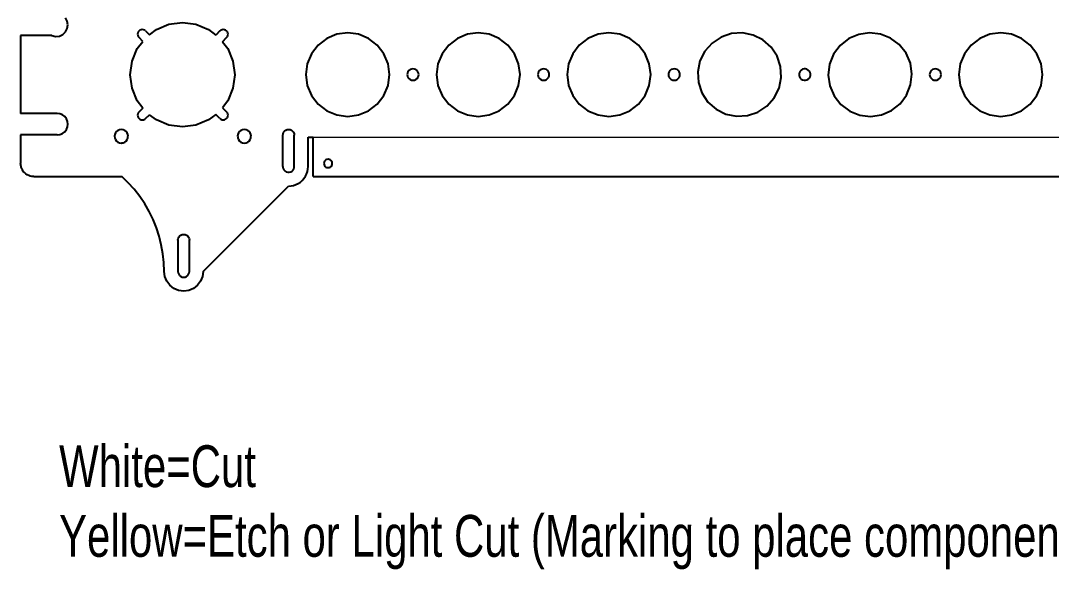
# Model space of a CAD drawing. Header units: millimetres. Extents: x 116 to 1576, y -45 to 457.
# Drawn here: x 116.4 to 511, y -45 to 165 of the extents above; entities that cross this region are included whole.
import ezdxf

# ---------------------------------------------------------------- set-up
doc = ezdxf.new("R2010")
doc.units = ezdxf.units.MM
doc.layers.get('0').update_dxf_attribs({"linetype": 'CONTINUOUS', "lineweight": 0})
doc.layers.add('X Rail1', color=7, linetype='ByLayer')
doc.styles.get("Standard").update_dxf_attribs({"font": 'txt', "width": 0.75})

msp = doc.modelspace()

# ---------------------------------------------------------------- linework, layer by layer
at = {"color": 2}
msp.add_line((228.4, 120.35), (1539.37, 120.35), dxfattribs=at)
at = {"layer": 'X Rail1'}
for p, q in [((134.23, 164.77), (133.56, 166.04)), ((133.56, 160.66), (134.23, 161.93)), ((134.47, 163.35), (134.23, 164.77)), ((134.23, 161.93), (134.47, 163.35)), ((168.33, 161.61), (173.15, 163.61)), ((173.15, 163.61), (178.33, 164.29)), ((178.33, 164.29), (183.5, 163.61)), ((183.5, 163.61), (188.33, 161.61)), ((128.37, 159.25), (116.37, 159.25)), ((116.37, 159.25), (116.37, 129.45)), ((128.37, 159.25), (129.77, 158.93)), ((129.77, 158.93), (131.2, 159.07)), ((131.2, 159.07), (132.51, 159.67)), ((132.51, 159.67), (133.56, 160.66)), ((161.22, 160.25), (161.16, 159.79)), ((161.16, 159.79), (161.22, 159.32)), ((161.4, 160.69), (161.22, 160.25)), ((161.22, 159.32), (161.4, 158.89)), ((161.69, 161.06), (161.4, 160.69)), ((161.4, 158.89), (161.69, 158.51)), ((162.06, 161.35), (161.69, 161.06)), ((163.14, 157.06), (161.69, 158.51)), ((162.49, 161.53), (162.06, 161.35)), ((162.96, 161.59), (162.49, 161.53)), ((163.43, 161.53), (162.96, 161.59)), ((163.86, 161.35), (163.43, 161.53)), ((164.23, 161.06), (163.86, 161.35)), ((164.23, 161.06), (165.69, 159.59)), ((165.69, 159.59), (168.33, 161.61)), ((188.33, 161.61), (191.1, 159.48)), ((192.69, 161.06), (191.1, 159.48)), ((193.06, 161.35), (192.69, 161.06)), ((193.49, 161.53), (193.06, 161.35)), ((193.96, 161.59), (193.49, 161.53)), ((193.63, 156.92), (195.23, 158.51)), ((194.43, 161.53), (193.96, 161.59)), ((194.86, 161.35), (194.43, 161.53)), ((195.23, 161.06), (194.86, 161.35)), ((195.52, 160.69), (195.23, 161.06)), ((195.23, 158.51), (195.52, 158.89)), ((195.7, 160.25), (195.52, 160.69)), ((195.52, 158.89), (195.7, 159.32)), ((195.76, 159.79), (195.7, 160.25)), ((195.7, 159.32), (195.76, 159.79)), ((233.57, 158.2), (230.25, 155.66)), ((237.43, 159.8), (233.57, 158.2)), ((241.57, 160.35), (237.43, 159.8)), ((245.71, 159.8), (241.57, 160.35)), ((249.57, 158.2), (245.71, 159.8)), ((252.88, 155.66), (249.57, 158.2)), ((283.57, 158.2), (280.25, 155.66)), ((287.43, 159.8), (283.57, 158.2)), ((291.57, 160.35), (287.43, 159.8)), ((295.71, 159.8), (291.57, 160.35)), ((299.57, 158.2), (295.71, 159.8)), ((302.88, 155.66), (299.57, 158.2)), ((333.57, 158.2), (330.25, 155.66)), ((337.43, 159.8), (333.57, 158.2)), ((341.57, 160.35), (337.43, 159.8)), ((345.71, 159.8), (341.57, 160.35)), ((349.57, 158.2), (345.71, 159.8)), ((352.88, 155.66), (349.57, 158.2)), ((384.55, 158.73), (381.07, 156.42)), ((388.51, 160.05), (384.55, 158.73)), ((392.68, 160.31), (388.51, 160.05)), ((396.77, 159.48), (392.68, 160.31)), ((400.51, 157.61), (396.77, 159.48)), ((433.39, 158.1), (430.11, 155.51)), ((437.23, 159.75), (433.39, 158.1)), ((441.36, 160.35), (437.23, 159.75)), ((445.51, 159.85), (441.36, 160.35)), ((449.39, 158.31), (445.51, 159.85)), ((452.73, 155.81), (449.39, 158.31)), ((483.57, 158.2), (480.25, 155.66)), ((487.43, 159.8), (483.57, 158.2)), ((491.57, 160.35), (487.43, 159.8)), ((495.71, 159.8), (491.57, 160.35)), ((499.57, 158.2), (495.71, 159.8)), ((502.88, 155.66), (499.57, 158.2)), ((159.01, 149.46), (161.01, 154.29)), ((161.01, 154.29), (163.14, 157.06)), ((193.63, 156.92), (195.65, 154.29)), ((195.65, 154.29), (197.65, 149.46)), ((230.25, 155.66), (227.71, 152.35)), ((255.42, 152.35), (252.88, 155.66)), ((280.25, 155.66), (277.71, 152.35)), ((305.42, 152.35), (302.88, 155.66)), ((330.25, 155.66), (327.71, 152.35)), ((355.42, 152.35), (352.88, 155.66)), ((381.07, 156.42), (378.3, 153.29)), ((403.64, 154.85), (400.51, 157.61)), ((405.95, 151.36), (403.64, 154.85)), ((430.11, 155.51), (427.61, 152.17)), ((455.32, 152.52), (452.73, 155.81)), ((480.25, 155.66), (477.71, 152.35)), ((505.42, 152.35), (502.88, 155.66)), ((227.71, 152.35), (226.11, 148.49)), ((257.02, 148.49), (255.42, 152.35)), ((277.71, 152.35), (276.11, 148.49)), ((307.02, 148.49), (305.42, 152.35)), ((327.71, 152.35), (326.11, 148.49)), ((357.02, 148.49), (355.42, 152.35)), ((378.3, 153.29), (376.44, 149.55)), ((407.27, 147.4), (405.95, 151.36)), ((427.61, 152.17), (426.06, 148.29)), ((456.97, 148.69), (455.32, 152.52)), ((477.71, 152.35), (476.11, 148.49)), ((507.02, 148.49), (505.42, 152.35)), ((158.33, 144.29), (159.01, 149.46)), ((197.65, 149.46), (198.33, 144.29)), ((226.11, 148.49), (225.57, 144.35)), ((257.57, 144.35), (257.02, 148.49)), ((265.47, 146.25), (265.01, 145.9)), ((266, 146.47), (265.47, 146.25)), ((266.57, 146.55), (266, 146.47)), ((267.14, 146.47), (266.57, 146.55)), ((267.67, 146.25), (267.14, 146.47)), ((268.12, 145.9), (267.67, 146.25)), ((276.11, 148.49), (275.57, 144.35)), ((307.57, 144.35), (307.02, 148.49)), ((315.47, 146.25), (315.01, 145.9)), ((316, 146.47), (315.47, 146.25)), ((316.57, 146.55), (316, 146.47)), ((317.14, 146.47), (316.57, 146.55)), ((317.67, 146.25), (317.14, 146.47)), ((318.12, 145.9), (317.67, 146.25)), ((326.11, 148.49), (325.57, 144.35)), ((357.57, 144.35), (357.02, 148.49)), ((365.47, 146.25), (365.01, 145.9)), ((366, 146.47), (365.47, 146.25)), ((366.57, 146.55), (366, 146.47)), ((367.14, 146.47), (366.57, 146.55)), ((367.67, 146.25), (367.14, 146.47)), ((368.12, 145.9), (367.67, 146.25)), ((376.44, 149.55), (375.61, 145.46)), ((407.53, 143.24), (407.27, 147.4)), ((415.23, 146.1), (414.82, 145.69)), ((415.73, 146.38), (415.23, 146.1)), ((416.29, 146.53), (415.73, 146.38)), ((416.86, 146.53), (416.29, 146.53)), ((417.41, 146.38), (416.86, 146.53)), ((417.91, 146.09), (417.41, 146.38)), ((418.32, 145.68), (417.91, 146.09)), ((426.06, 148.29), (425.57, 144.14)), ((457.57, 144.55), (456.97, 148.69)), ((465.47, 146.25), (465.01, 145.9)), ((466, 146.47), (465.47, 146.25)), ((466.57, 146.55), (466, 146.47)), ((467.14, 146.47), (466.57, 146.55)), ((467.67, 146.25), (467.14, 146.47)), ((468.12, 145.9), (467.67, 146.25)), ((476.11, 148.49), (475.57, 144.35)), ((507.57, 144.35), (507.02, 148.49)), ((159.01, 139.11), (158.33, 144.29)), ((198.33, 144.29), (197.65, 139.11)), ((225.57, 144.35), (226.11, 140.21)), ((257.02, 140.21), (257.57, 144.35)), ((264.44, 144.92), (264.37, 144.35)), ((264.37, 144.35), (264.44, 143.78)), ((264.66, 145.45), (264.44, 144.92)), ((264.44, 143.78), (264.66, 143.25)), ((265.01, 145.9), (264.66, 145.45)), ((264.66, 143.25), (265.01, 142.79)), ((265.01, 142.79), (265.47, 142.44)), ((265.47, 142.44), (266, 142.22)), ((266, 142.22), (266.57, 142.15)), ((266.57, 142.15), (267.14, 142.22)), ((267.14, 142.22), (267.67, 142.44)), ((267.67, 142.44), (268.12, 142.79)), ((268.47, 145.45), (268.12, 145.9)), ((268.12, 142.79), (268.47, 143.25)), ((268.69, 144.92), (268.47, 145.45)), ((268.47, 143.25), (268.69, 143.78)), ((268.77, 144.35), (268.69, 144.92)), ((268.69, 143.78), (268.77, 144.35)), ((275.57, 144.35), (276.11, 140.21)), ((307.02, 140.21), (307.57, 144.35)), ((314.44, 144.92), (314.37, 144.35)), ((314.37, 144.35), (314.44, 143.78)), ((314.66, 145.45), (314.44, 144.92)), ((314.44, 143.78), (314.66, 143.25)), ((315.01, 145.9), (314.66, 145.45)), ((314.66, 143.25), (315.01, 142.79)), ((315.01, 142.79), (315.47, 142.44)), ((315.47, 142.44), (316, 142.22)), ((316, 142.22), (316.57, 142.15)), ((316.57, 142.15), (317.14, 142.22)), ((317.14, 142.22), (317.67, 142.44)), ((317.67, 142.44), (318.12, 142.79)), ((318.47, 145.45), (318.12, 145.9)), ((318.12, 142.79), (318.47, 143.25)), ((318.69, 144.92), (318.47, 145.45)), ((318.47, 143.25), (318.69, 143.78)), ((318.77, 144.35), (318.69, 144.92)), ((318.69, 143.78), (318.77, 144.35)), ((325.57, 144.35), (326.11, 140.21)), ((357.02, 140.21), (357.57, 144.35)), ((364.44, 144.92), (364.37, 144.35)), ((364.37, 144.35), (364.44, 143.78)), ((364.66, 145.45), (364.44, 144.92)), ((364.44, 143.78), (364.66, 143.25)), ((365.01, 145.9), (364.66, 145.45)), ((364.66, 143.25), (365.01, 142.79)), ((365.01, 142.79), (365.47, 142.44)), ((365.47, 142.44), (366, 142.22)), ((366, 142.22), (366.57, 142.15)), ((366.57, 142.15), (367.14, 142.22)), ((367.14, 142.22), (367.67, 142.44)), ((367.67, 142.44), (368.12, 142.79)), ((368.47, 145.45), (368.12, 145.9)), ((368.12, 142.79), (368.47, 143.25)), ((368.69, 144.92), (368.47, 145.45)), ((368.47, 143.25), (368.69, 143.78)), ((368.77, 144.35), (368.69, 144.92)), ((368.69, 143.78), (368.77, 144.35)), ((375.61, 145.46), (375.86, 141.29)), ((406.7, 139.14), (407.53, 143.24)), ((414.39, 144.64), (414.38, 144.07)), ((414.38, 144.07), (414.53, 143.51)), ((414.54, 145.19), (414.39, 144.64)), ((414.53, 143.51), (414.82, 143.01)), ((414.82, 145.69), (414.54, 145.19)), ((414.82, 143.01), (415.22, 142.61)), ((415.22, 142.61), (415.72, 142.32)), ((415.72, 142.32), (416.27, 142.17)), ((416.27, 142.17), (416.85, 142.17)), ((416.85, 142.17), (417.4, 142.31)), ((417.4, 142.31), (417.9, 142.6)), ((417.9, 142.6), (418.31, 143)), ((418.31, 143), (418.6, 143.5)), ((418.6, 145.18), (418.32, 145.68)), ((418.75, 144.63), (418.6, 145.18)), ((418.6, 143.5), (418.75, 144.05)), ((418.75, 144.05), (418.75, 144.63)), ((425.57, 144.14), (426.17, 140.01)), ((457.07, 140.4), (457.57, 144.55)), ((464.44, 144.92), (464.37, 144.35)), ((464.37, 144.35), (464.44, 143.78)), ((464.66, 145.45), (464.44, 144.92)), ((464.44, 143.78), (464.66, 143.25)), ((465.01, 145.9), (464.66, 145.45)), ((464.66, 143.25), (465.01, 142.79)), ((465.01, 142.79), (465.47, 142.44)), ((465.47, 142.44), (466, 142.22)), ((466, 142.22), (466.57, 142.15)), ((466.57, 142.15), (467.14, 142.22)), ((467.14, 142.22), (467.67, 142.44)), ((467.67, 142.44), (468.12, 142.79)), ((468.47, 145.45), (468.12, 145.9)), ((468.12, 142.79), (468.47, 143.25)), ((468.69, 144.92), (468.47, 145.45)), ((468.47, 143.25), (468.69, 143.78)), ((468.77, 144.35), (468.69, 144.92)), ((468.69, 143.78), (468.77, 144.35)), ((475.57, 144.35), (476.11, 140.21)), ((507.02, 140.21), (507.57, 144.35)), ((161.01, 134.29), (159.01, 139.11)), ((197.65, 139.11), (195.65, 134.29)), ((226.11, 140.21), (227.71, 136.35)), ((255.42, 136.35), (257.02, 140.21)), ((276.11, 140.21), (277.71, 136.35)), ((305.42, 136.35), (307.02, 140.21)), ((326.11, 140.21), (327.71, 136.35)), ((355.42, 136.35), (357.02, 140.21)), ((375.86, 141.29), (377.19, 137.33)), ((404.83, 135.4), (406.7, 139.14)), ((426.17, 140.01), (427.81, 136.17)), ((455.52, 136.53), (457.07, 140.4)), ((476.11, 140.21), (477.71, 136.35)), ((505.42, 136.35), (507.02, 140.21)), ((163.14, 131.5), (161.01, 134.29)), ((195.65, 134.29), (193.63, 131.66)), ((227.71, 136.35), (230.25, 133.03)), ((252.88, 133.03), (255.42, 136.35)), ((277.71, 136.35), (280.25, 133.03)), ((302.88, 133.03), (305.42, 136.35)), ((327.71, 136.35), (330.25, 133.03)), ((352.88, 133.03), (355.42, 136.35)), ((377.19, 137.33), (379.49, 133.85)), ((402.07, 132.27), (404.83, 135.4)), ((427.81, 136.17), (430.4, 132.89)), ((453.02, 133.18), (455.52, 136.53)), ((477.71, 136.35), (480.25, 133.03)), ((502.88, 133.03), (505.42, 136.35)), ((163.14, 131.5), (161.69, 130.06)), ((193.63, 131.66), (195.23, 130.06)), ((230.25, 133.03), (233.57, 130.49)), ((233.57, 130.49), (237.43, 128.89)), ((245.71, 128.89), (249.57, 130.49)), ((249.57, 130.49), (252.88, 133.03)), ((280.25, 133.03), (283.57, 130.49)), ((283.57, 130.49), (287.43, 128.89)), ((295.71, 128.89), (299.57, 130.49)), ((299.57, 130.49), (302.88, 133.03)), ((330.25, 133.03), (333.57, 130.49)), ((333.57, 130.49), (337.43, 128.89)), ((345.71, 128.89), (349.57, 130.49)), ((349.57, 130.49), (352.88, 133.03)), ((379.49, 133.85), (382.62, 131.08)), ((382.62, 131.08), (386.36, 129.22)), ((398.58, 129.97), (402.07, 132.27)), ((430.4, 132.89), (433.75, 130.39)), ((433.75, 130.39), (437.62, 128.84)), ((445.91, 128.95), (449.74, 130.59)), ((449.74, 130.59), (453.02, 133.18)), ((480.25, 133.03), (483.57, 130.49)), ((483.57, 130.49), (487.43, 128.89)), ((495.71, 128.89), (499.57, 130.49)), ((499.57, 130.49), (502.88, 133.03)), ((130.37, 129.45), (116.37, 129.45)), ((131.43, 129.31), (130.37, 129.45)), ((132.42, 128.9), (131.43, 129.31)), ((133.27, 128.25), (132.42, 128.9)), ((133.92, 127.4), (133.27, 128.25)), ((134.33, 126.41), (133.92, 127.4)), ((134.47, 125.35), (134.33, 126.41)), ((161.22, 129.25), (161.16, 128.79)), ((161.16, 128.79), (161.22, 128.32)), ((161.4, 129.69), (161.22, 129.25)), ((161.22, 128.32), (161.4, 127.89)), ((161.69, 130.06), (161.4, 129.69)), ((161.4, 127.89), (161.69, 127.51)), ((161.69, 127.51), (162.06, 127.23)), ((162.06, 127.23), (162.49, 127.05)), ((162.49, 127.05), (162.96, 126.99)), ((162.96, 126.99), (163.43, 127.05)), ((163.43, 127.05), (163.86, 127.23)), ((163.86, 127.23), (164.23, 127.51)), ((164.23, 127.51), (165.7, 128.98)), ((168.33, 126.97), (165.7, 128.98)), ((173.15, 124.97), (168.33, 126.97)), ((188.33, 126.97), (183.5, 124.97)), ((191.11, 129.1), (188.33, 126.97)), ((192.69, 127.51), (191.11, 129.1)), ((192.69, 127.51), (193.06, 127.23)), ((193.06, 127.23), (193.49, 127.05)), ((193.49, 127.05), (193.96, 126.99)), ((193.96, 126.99), (194.43, 127.05)), ((194.43, 127.05), (194.86, 127.23)), ((194.86, 127.23), (195.23, 127.51)), ((195.52, 129.69), (195.23, 130.06)), ((195.23, 127.51), (195.52, 127.89)), ((195.7, 129.25), (195.52, 129.69)), ((195.52, 127.89), (195.7, 128.32)), ((195.76, 128.79), (195.7, 129.25)), ((195.7, 128.32), (195.76, 128.79)), ((237.43, 128.89), (241.57, 128.35)), ((241.57, 128.35), (245.71, 128.89)), ((287.43, 128.89), (291.57, 128.35)), ((291.57, 128.35), (295.71, 128.89)), ((337.43, 128.89), (341.57, 128.35)), ((341.57, 128.35), (345.71, 128.89)), ((386.36, 129.22), (390.45, 128.39)), ((390.45, 128.39), (394.62, 128.64)), ((394.62, 128.64), (398.58, 129.97)), ((437.62, 128.84), (441.77, 128.35)), ((441.77, 128.35), (445.91, 128.95)), ((487.43, 128.89), (491.57, 128.35)), ((491.57, 128.35), (495.71, 128.89)), ((132.42, 121.8), (133.27, 122.45)), ((133.27, 122.45), (133.92, 123.3)), ((133.92, 123.3), (134.33, 124.29)), ((134.33, 124.29), (134.47, 125.35)), ((153.07, 122.58), (152.66, 122.04)), ((153.61, 122.99), (153.07, 122.58)), ((154.24, 123.25), (153.61, 122.99)), ((154.91, 123.34), (154.24, 123.25)), ((155.58, 123.25), (154.91, 123.34)), ((156.21, 122.99), (155.58, 123.25)), ((156.75, 122.58), (156.21, 122.99)), ((157.16, 122.04), (156.75, 122.58)), ((178.33, 124.29), (173.15, 124.97)), ((183.5, 124.97), (178.33, 124.29)), ((200.17, 122.58), (199.76, 122.04)), ((200.71, 122.99), (200.17, 122.58)), ((201.34, 123.25), (200.71, 122.99)), ((202.01, 123.34), (201.34, 123.25)), ((202.68, 123.25), (202.01, 123.34)), ((203.31, 122.99), (202.68, 123.25)), ((203.85, 122.58), (203.31, 122.99)), ((204.26, 122.04), (203.85, 122.58)), ((217.05, 122.25), (217.4, 122.71)), ((217.4, 122.71), (217.85, 123.05)), ((217.85, 123.05), (218.38, 123.27)), ((218.38, 123.27), (218.95, 123.35)), ((218.95, 123.35), (219.52, 123.27)), ((219.52, 123.27), (220.05, 123.05)), ((220.05, 123.05), (220.51, 122.71)), ((220.51, 122.71), (220.86, 122.25)), ((130.37, 121.25), (116.37, 121.25)), ((116.37, 121.25), (116.37, 110.35)), ((130.37, 121.25), (131.43, 121.39)), ((131.43, 121.39), (132.42, 121.8)), ((152.4, 121.41), (152.31, 120.74)), ((152.31, 120.74), (152.4, 120.06)), ((152.66, 122.04), (152.4, 121.41)), ((152.4, 120.06), (152.66, 119.44)), ((152.66, 119.44), (153.07, 118.9)), ((153.07, 118.9), (153.61, 118.49)), ((153.61, 118.49), (154.24, 118.23)), ((155.58, 118.23), (156.21, 118.49)), ((156.21, 118.49), (156.75, 118.9)), ((156.75, 118.9), (157.16, 119.44)), ((157.42, 121.41), (157.16, 122.04)), ((157.16, 119.44), (157.42, 120.06)), ((157.51, 120.74), (157.42, 121.41)), ((157.42, 120.06), (157.46, 120.35)), ((157.46, 120.35), (157.51, 120.74)), ((199.5, 121.41), (199.41, 120.74)), ((199.41, 120.74), (199.46, 120.35)), ((199.46, 120.35), (199.5, 120.06)), ((199.76, 122.04), (199.5, 121.41)), ((199.5, 120.06), (199.76, 119.44)), ((199.76, 119.44), (200.17, 118.9)), ((200.17, 118.9), (200.71, 118.49)), ((200.71, 118.49), (201.34, 118.23)), ((202.68, 118.23), (203.31, 118.49)), ((203.31, 118.49), (203.85, 118.9)), ((203.85, 118.9), (204.26, 119.44)), ((204.52, 121.41), (204.26, 122.04)), ((204.26, 119.44), (204.52, 120.06)), ((204.61, 120.74), (204.52, 121.41)), ((204.52, 120.06), (204.56, 120.35)), ((204.56, 120.35), (204.61, 120.74)), ((216.75, 121.15), (216.83, 121.72)), ((216.77, 109.15), (216.75, 121.15)), ((216.83, 121.72), (217.05, 122.25)), ((220.86, 122.25), (221.08, 121.72)), ((221.08, 121.72), (221.15, 121.15)), ((221.13, 108.82), (221.15, 121.15)), ((226.4, 109.15), (226.4, 120.35)), ((226.4, 120.35), (228.4, 120.35)), ((228.4, 105.35), (228.4, 120.35)), ((154.24, 118.23), (154.91, 118.14)), ((154.91, 118.14), (155.13, 118.17)), ((155.13, 118.17), (155.58, 118.23)), ((201.34, 118.23), (202.01, 118.14)), ((202.01, 118.14), (202.68, 118.23)), ((232.52, 110.76), (232.47, 110.35)), ((232.68, 111.15), (232.52, 110.76)), ((232.94, 111.48), (232.68, 111.15)), ((233.27, 111.73), (232.94, 111.48)), ((233.65, 111.89), (233.27, 111.73)), ((234.07, 111.95), (233.65, 111.89)), ((234.48, 111.89), (234.07, 111.95)), ((234.87, 111.73), (234.48, 111.89)), ((235.2, 111.48), (234.87, 111.73)), ((235.45, 111.15), (235.2, 111.48)), ((235.61, 110.76), (235.45, 111.15)), ((235.67, 110.35), (235.61, 110.76)), ((116.41, 109.69), (116.37, 110.35)), ((116.54, 109.05), (116.41, 109.69)), ((116.75, 108.43), (116.54, 109.05)), ((117.04, 107.85), (116.75, 108.43)), ((117.4, 107.3), (117.04, 107.85)), ((117.83, 106.81), (117.4, 107.3)), ((118.32, 106.38), (117.83, 106.81)), ((216.77, 109.15), (216.77, 108.91)), ((216.77, 108.91), (216.9, 108.35)), ((216.9, 108.35), (217.18, 107.85)), ((217.18, 107.85), (217.58, 107.43)), ((217.58, 107.43), (218.07, 107.14)), ((218.07, 107.14), (218.62, 106.98)), ((218.62, 106.98), (219.2, 106.96)), ((219.2, 106.96), (219.75, 107.1)), ((219.75, 107.1), (220.26, 107.38)), ((220.26, 107.38), (220.67, 107.77)), ((220.67, 107.77), (220.97, 108.27)), ((220.97, 108.27), (221.13, 108.82)), ((225.83, 106.28), (226.14, 107.21)), ((226.14, 107.21), (226.34, 108.17)), ((226.34, 108.17), (226.4, 109.15)), ((232.47, 110.35), (232.52, 109.93)), ((232.52, 109.93), (232.68, 109.55)), ((232.68, 109.55), (232.94, 109.22)), ((232.94, 109.22), (233.27, 108.96)), ((233.27, 108.96), (233.65, 108.8)), ((233.65, 108.8), (234.07, 108.75)), ((234.07, 108.75), (234.48, 108.8)), ((234.48, 108.8), (234.87, 108.96)), ((234.87, 108.96), (235.2, 109.22)), ((235.2, 109.22), (235.45, 109.55)), ((235.45, 109.55), (235.61, 109.93)), ((235.61, 109.93), (235.67, 110.35)), ((118.87, 106.02), (118.32, 106.38)), ((119.45, 105.73), (118.87, 106.02)), ((120.07, 105.52), (119.45, 105.73)), ((120.71, 105.39), (120.07, 105.52)), ((121.37, 105.35), (120.71, 105.39)), ((121.37, 105.35), (155.13, 105.35)), ((157.58, 102.97), (155.13, 105.35)), ((159.86, 100.43), (157.58, 102.97)), ((221.78, 102.22), (222.65, 102.66)), ((222.65, 102.66), (223.47, 103.2)), ((223.47, 103.2), (224.21, 103.85)), ((224.21, 103.85), (224.85, 104.59)), ((224.85, 104.59), (225.4, 105.4)), ((225.4, 105.4), (225.83, 106.28)), ((228.4, 105.35), (1539.37, 105.35)), ((161.96, 97.74), (159.86, 100.43)), ((186.29, 68.99), (218.91, 101.65)), ((218.91, 101.65), (219.89, 101.71)), ((219.89, 101.71), (220.85, 101.91)), ((220.85, 101.91), (221.78, 102.22)), ((163.87, 94.91), (161.96, 97.74)), ((165.57, 91.95), (163.87, 94.91)), ((167.07, 88.88), (165.57, 91.95)), ((168.34, 85.72), (167.07, 88.88)), ((169.4, 82.47), (168.34, 85.72)), ((177.23, 82.54), (177.69, 82.89)), ((177.69, 82.89), (178.22, 83.11)), ((178.22, 83.11), (178.79, 83.19)), ((178.79, 83.19), (179.36, 83.11)), ((179.36, 83.11), (179.89, 82.89)), ((179.89, 82.89), (180.35, 82.54)), ((170.22, 79.16), (169.4, 82.47)), ((170.82, 75.79), (170.22, 79.16)), ((176.59, 80.99), (176.67, 81.56)), ((176.59, 80.99), (176.59, 68.99)), ((176.67, 81.56), (176.89, 82.09)), ((176.89, 82.09), (177.23, 82.54)), ((180.35, 82.54), (180.7, 82.09)), ((180.7, 82.09), (180.92, 81.56)), ((180.92, 81.56), (180.99, 80.99)), ((180.99, 68.99), (180.99, 80.99)), ((171.17, 72.4), (170.82, 75.79)), ((171.29, 68.99), (171.17, 72.4)), ((171.55, 67.04), (171.29, 68.99)), ((176.59, 68.99), (176.67, 68.42)), ((176.67, 68.42), (176.89, 67.89)), ((176.89, 67.89), (177.23, 67.43)), ((177.23, 67.43), (177.69, 67.08)), ((179.89, 67.08), (180.35, 67.43)), ((180.35, 67.43), (180.7, 67.89)), ((180.7, 67.89), (180.92, 68.42)), ((180.92, 68.42), (180.99, 68.99)), ((186.29, 68.99), (186.04, 67.04)), ((172.3, 65.24), (171.55, 67.04)), ((173.49, 63.68), (172.3, 65.24)), ((175.04, 62.49), (173.49, 63.68)), ((177.69, 67.08), (178.22, 66.86)), ((178.22, 66.86), (178.79, 66.79)), ((178.79, 66.79), (179.36, 66.86)), ((179.36, 66.86), (179.89, 67.08)), ((184.09, 63.68), (182.54, 62.49)), ((185.29, 65.24), (184.09, 63.68)), ((186.04, 67.04), (185.29, 65.24)), ((176.85, 61.74), (175.04, 62.49)), ((178.79, 61.49), (176.85, 61.74)), ((180.73, 61.74), (178.79, 61.49)), ((182.54, 62.49), (180.73, 61.74))]:
    msp.add_line(p, q, dxfattribs=at)

# ---------------------------------------------------------------- texts
at = {"insert": (131.09, 2.45), "char_height": 16, "width": 100, "attachment_point": 1}
msp.add_mtext('White=Cut\\PYellow=Etch\\~or\\~Light\\~Cut\\~(Marking\\~to\\~place\\~components,\\~this\\~is\\~inside\\~a\\~box\\~so\\~quality\\~not\\~too\\~important)', dxfattribs=at)

doc.saveas('drawing.dxf')
